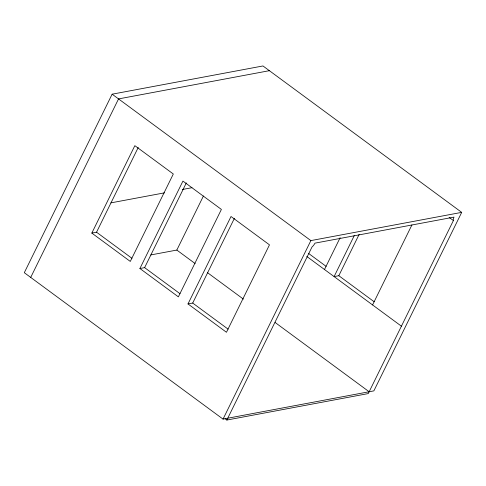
<?xml version="1.0" encoding="UTF-8"?>
<svg xmlns="http://www.w3.org/2000/svg" width="486" height="486" viewBox="0 0 486 486"><rect width="100%" height="100%" fill="white"/><g stroke="black" fill="none" stroke-linecap="round" stroke-linejoin="round"><path stroke-width="0.73" d="M112.132 94.187L24.3 272.695L223.038 419.102L373.868 390.872L461.7 212.37L262.962 65.956L112.132 94.187L310.876 240.6L461.7 212.37M30.709 277.415L118.548 98.907L269.372 70.683M91.824 233.092L134.847 145.666L173.314 174L130.291 261.432L91.824 233.092L96.538 232.211L131.955 258.303M96.538 232.211L138.224 147.495M139.907 268.515L182.93 181.084L221.397 209.423L178.374 296.855L139.907 268.515L144.621 267.634L180.033 293.72M144.621 267.634L186.308 182.912M150.775 254.943L176.825 250.065L203.434 195.986M187.991 303.938L231.014 216.507L269.481 244.847L226.458 332.278L187.991 303.938L192.705 303.057L228.116 329.144M192.705 303.057L234.392 218.335M223.038 419.102L310.876 240.6M226.859 420.044L312.006 247.003A5.729 2.345 -53.6 0 0 314.977 243.14L454.015 217.114A5.729 2.345 -53.6 0 0 453.402 220.535L368.254 393.575L226.859 420.044L225.024 418.695M324.484 269.505L340.157 237.654M354.446 235.248L334.101 276.595L338.815 275.708L374.226 301.8M338.815 275.708L359.16 234.367M372.568 304.929L411.921 224.951M110.857 202.881L164.438 192.851M182.299 189.51L191.97 187.699M449.125 217.388L453.402 220.535M308.44 253.334L326.149 266.377M306.781 256.462L401.418 326.185M176.825 250.065L195.141 263.564M207.352 272.561L243.377 299.097M275.125 322.485L369.153 391.759"/></g></svg>
